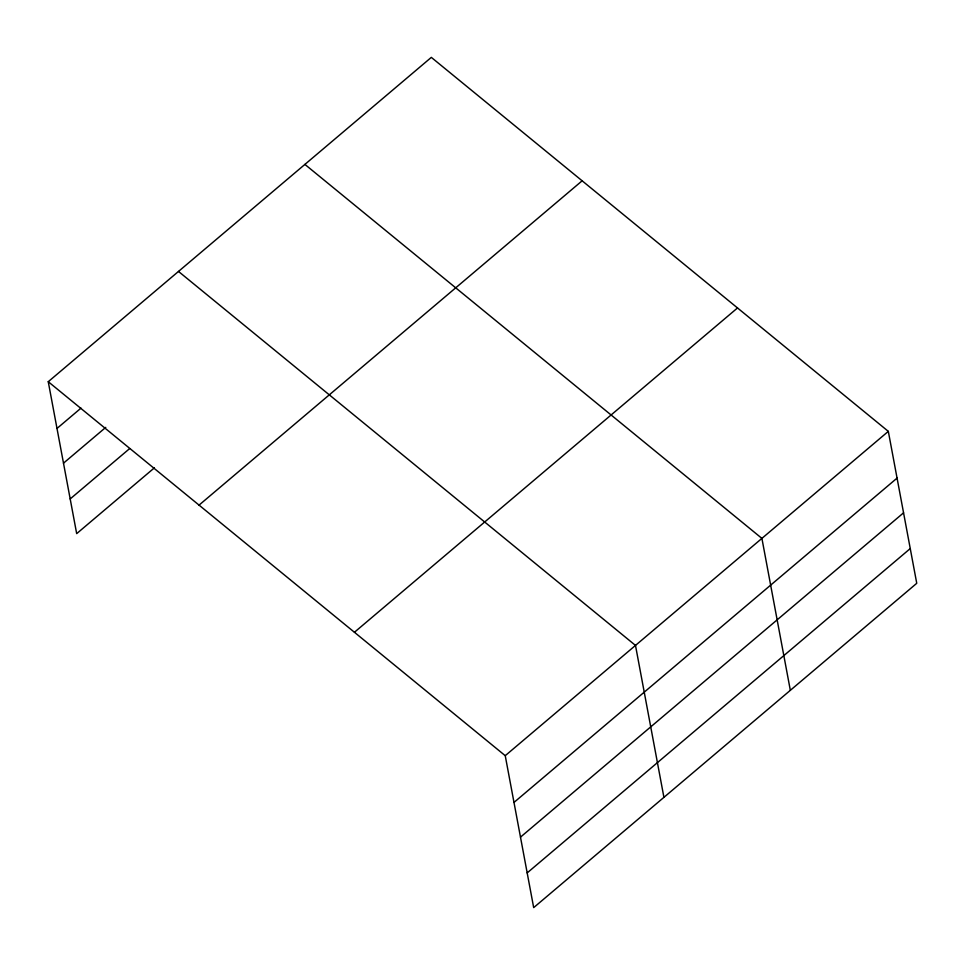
<?xml version="1.0" encoding="UTF-8"?>
<svg xmlns="http://www.w3.org/2000/svg" width="965" height="965" viewBox="0 0 965 965"><rect width="100%" height="100%" fill="white"/><g stroke="black" fill="none" stroke-linecap="round" stroke-linejoin="round"><path stroke-width="1.45" d="M48.25 381.706L431.319 57.381L888.319 431.367L916.75 583.294L533.681 907.619L505.238 755.679L48.25 381.706L76.681 533.633L154.376 467.856M56.995 428.448L80.988 408.135M63.497 463.164L105.764 427.374M70.192 498.929L129.6 448.629M199.055 505.117L582.136 180.805M354.432 632.268L737.513 307.956M505.238 755.679L888.319 431.367M513.995 802.422L897.064 478.109M520.485 837.138L903.566 512.825M527.18 872.903L910.248 548.578M304.904 164.412L761.904 538.386L790.335 690.325M178.501 271.442L635.489 645.416L663.92 797.343"/></g></svg>
